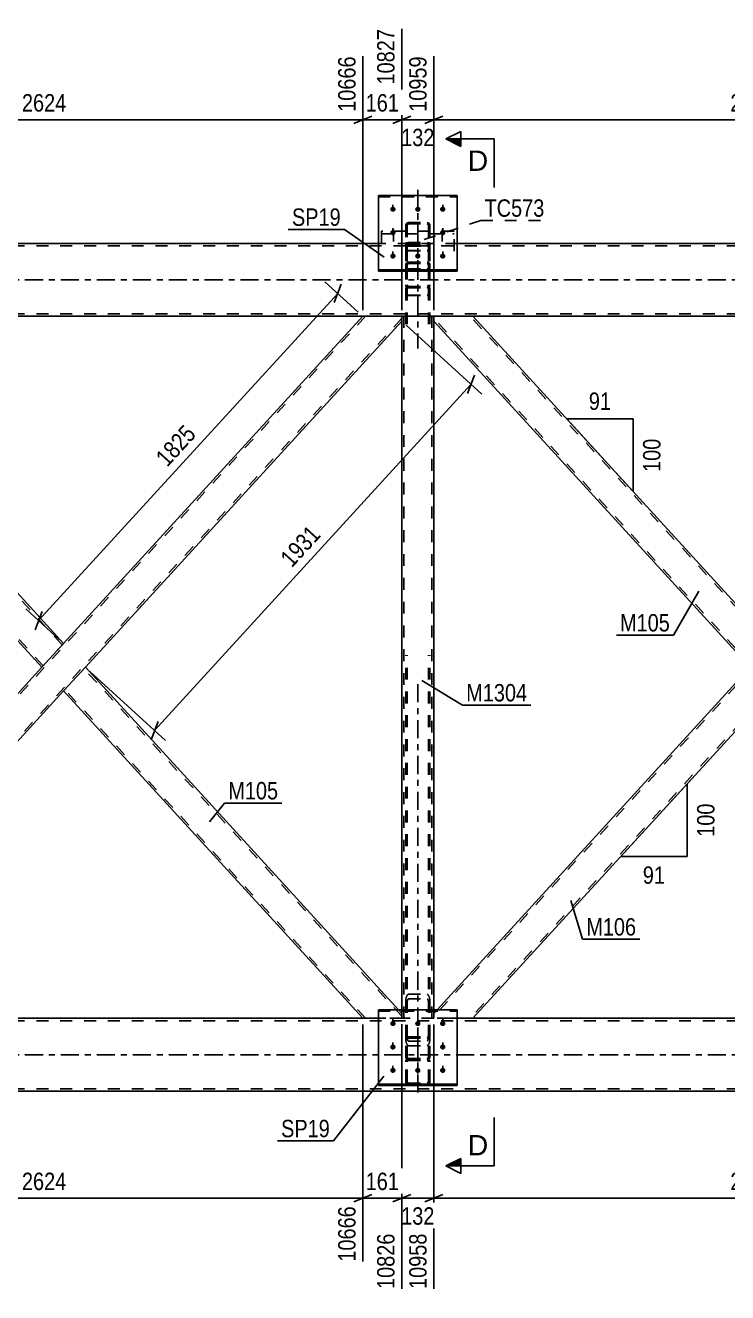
# Model space of a CAD drawing. Header units: millimetres. Extents: x 0 to 841, y 0 to 594.
# Drawn here: x 443.3 to 558.9, y 260.3 to 468.9 of the extents above; entities that cross this region are included whole.
import ezdxf

# ---------------------------------------------------------------- set-up
doc = ezdxf.new("R2010")
doc.units = ezdxf.units.MM
doc.linetypes.add('DXK_LINE_DOT2', pattern=[3.9198, 1.9599, -1.9599])
doc.linetypes.add('DXK_LINE_DOT3', pattern=[5.9187, 2.979, -0.9799, 0.9799, -0.9799])
doc.styles.add('Arial', font='ARIAL.TTF', dxfattribs={"height": 0.2})
doc.styles.add('Arial Narrow', font='ARIALN.TTF', dxfattribs={"height": 0.2})

# ---------------------------------------------------------------- blocks, each defined once
blk = doc.blocks.new('Part-122615941-4433 - 4343')
at = {"color": 7, "linetype": 'DXK_LINE_DOT2'}
for p, q in [((505.91, 302.42), (505.91, 365.26)), ((506.15, 302.42), (506.15, 365.26)), ((509.67, 302.42), (509.67, 365.26)), ((509.91, 302.42), (509.91, 365.26)), ((506.39, 309.43), (506.21, 309.31)), ((506.39, 309.43), (509.43, 309.43)), ((509.61, 309.31), (509.43, 309.43)), ((505.95, 308.5), (505.91, 307.92)), ((506.15, 307.92), (506.17, 308.21)), ((506.3, 308.62), (506.39, 308.67)), ((506.39, 308.67), (509.43, 308.67)), ((509.43, 308.67), (509.52, 308.62)), ((509.65, 308.21), (509.67, 307.92)), ((509.91, 307.92), (509.87, 308.5)), ((505.91, 305.45), (506.15, 305.45)), ((509.91, 305.45), (509.67, 305.45)), ((505.91, 302.42), (505.95, 301.84)), ((506.17, 302.13), (506.15, 302.42)), ((506.21, 301.02), (506.3, 300.96)), ((506.39, 301.66), (506.3, 301.72)), ((506.3, 300.96), (506.39, 300.91)), ((506.39, 301.66), (509.43, 301.66)), ((506.39, 300.91), (509.43, 300.91)), ((509.52, 301.72), (509.43, 301.66)), ((509.43, 300.91), (509.6, 301.01)), ((509.6, 301.01), (509.61, 301.02)), ((509.67, 302.42), (509.65, 302.13)), ((509.87, 301.84), (509.91, 302.42))]:
    blk.add_line(p, q, dxfattribs=at)
at = {"color": 7, "linetype": 'DXK_LINE_DOT3'}
blk.add_line((507.91, 360.48), (507.91, 293.66), dxfattribs=at)
at = {"color": 7, "linetype": 'DXK_LINE_DOT2'}
for centre, radius, start, end in [((507.78, 308.36), 1.84, 148.8902, 175.8112), ((508.04, 308.36), 1.84, 4.189, 31.1099), ((507.09, 308.14), 0.92, 148.8902, 175.8112), ((508.73, 308.14), 0.92, 4.189, 31.1099), ((507.78, 301.97), 1.84, 184.189, 211.1099), ((507.09, 302.19), 0.92, 184.189, 211.1099), ((508.73, 302.19), 0.92, 328.8902, 355.8112), ((508.04, 301.97), 1.84, 328.8902, 355.8112)]:
    blk.add_arc(centre, radius, start, end, dxfattribs=at)
blk = doc.blocks.new('Bolt-122615941-4379 - 4343')
at = {"color": 1, "linetype": 'DXK_LINE_DOT2'}
blk.add_line((511.91, 435.31), (511.91, 432.37), dxfattribs=at)
blk = doc.blocks.new('Bolt-122615941-4380 - 4343')
at = {"color": 1, "linetype": 'DXK_LINE_DOT2'}
blk.add_line((503.91, 435.31), (503.91, 432.37), dxfattribs=at)
blk = doc.blocks.new('Bolt-122615941-4381 - 4343')
at = {"linetype": 'Continuous'}
for points in [[(503.81, 438.25), (503.72, 438.26), (503.63, 438.28), (503.55, 438.33), (503.48, 438.39), (503.43, 438.46), (503.39, 438.53), (503.37, 438.62), (503.37, 438.71), (503.39, 438.79), (503.43, 438.87), (503.48, 438.94), (503.55, 439), (503.63, 439.04), (503.72, 439.07), (503.81, 439.08), (503.9, 439.07), (503.99, 439.04), (504.07, 439), (504.14, 438.94), (504.19, 438.87), (504.23, 438.79), (504.25, 438.71), (504.25, 438.62), (504.23, 438.53), (504.19, 438.46), (504.14, 438.39), (504.07, 438.33), (503.99, 438.28), (503.9, 438.26)], [(507.91, 438.25), (507.82, 438.26), (507.73, 438.28), (507.65, 438.33), (507.58, 438.39), (507.53, 438.46), (507.49, 438.53), (507.47, 438.62), (507.47, 438.71), (507.49, 438.79), (507.53, 438.87), (507.58, 438.94), (507.65, 439), (507.73, 439.04), (507.82, 439.07), (507.91, 439.08), (508, 439.07), (508.09, 439.04), (508.17, 439), (508.24, 438.94), (508.29, 438.87), (508.33, 438.79), (508.35, 438.71), (508.35, 438.62), (508.33, 438.53), (508.29, 438.46), (508.24, 438.39), (508.17, 438.33), (508.09, 438.28), (508, 438.26)], [(512.01, 438.25), (511.92, 438.26), (511.83, 438.28), (511.75, 438.33), (511.68, 438.39), (511.63, 438.46), (511.59, 438.53), (511.57, 438.62), (511.57, 438.71), (511.59, 438.79), (511.63, 438.87), (511.68, 438.94), (511.75, 439), (511.83, 439.04), (511.92, 439.07), (512.01, 439.08), (512.1, 439.07), (512.19, 439.04), (512.27, 439), (512.34, 438.94), (512.39, 438.87), (512.43, 438.79), (512.45, 438.71), (512.45, 438.62), (512.43, 438.53), (512.39, 438.46), (512.34, 438.39), (512.27, 438.33), (512.19, 438.28), (512.1, 438.26)], [(503.81, 434.4), (503.72, 434.41), (503.63, 434.43), (503.55, 434.48), (503.48, 434.53), (503.43, 434.6), (503.39, 434.68), (503.37, 434.77), (503.37, 434.85), (503.39, 434.94), (503.43, 435.02), (503.48, 435.09), (503.55, 435.14), (503.63, 435.19), (503.72, 435.21), (503.81, 435.22), (503.9, 435.21), (503.99, 435.19), (504.07, 435.14), (504.14, 435.09), (504.19, 435.02), (504.23, 434.94), (504.25, 434.85), (504.25, 434.77), (504.23, 434.68), (504.19, 434.6), (504.14, 434.53), (504.07, 434.48), (503.99, 434.43), (503.9, 434.41)], [(512.01, 434.4), (511.92, 434.41), (511.83, 434.43), (511.75, 434.48), (511.68, 434.53), (511.63, 434.6), (511.59, 434.68), (511.57, 434.77), (511.57, 434.85), (511.59, 434.94), (511.63, 435.02), (511.68, 435.09), (511.75, 435.14), (511.83, 435.19), (511.92, 435.21), (512.01, 435.22), (512.1, 435.21), (512.19, 435.19), (512.27, 435.14), (512.34, 435.09), (512.39, 435.02), (512.43, 434.94), (512.45, 434.85), (512.45, 434.77), (512.43, 434.68), (512.39, 434.6), (512.34, 434.53), (512.27, 434.48), (512.19, 434.43), (512.1, 434.41)], [(503.81, 430.54), (503.72, 430.55), (503.63, 430.58), (503.55, 430.62), (503.48, 430.68), (503.43, 430.75), (503.39, 430.83), (503.37, 430.91), (503.37, 431), (503.39, 431.08), (503.43, 431.16), (503.48, 431.23), (503.55, 431.29), (503.63, 431.33), (503.72, 431.36), (503.81, 431.37), (503.9, 431.36), (503.99, 431.33), (504.07, 431.29), (504.14, 431.23), (504.19, 431.16), (504.23, 431.08), (504.25, 431), (504.25, 430.91), (504.23, 430.83), (504.19, 430.75), (504.14, 430.68), (504.07, 430.62), (503.99, 430.58), (503.9, 430.55)], [(507.91, 430.54), (507.82, 430.55), (507.73, 430.58), (507.65, 430.62), (507.58, 430.68), (507.53, 430.75), (507.49, 430.83), (507.47, 430.91), (507.47, 431), (507.49, 431.08), (507.53, 431.16), (507.58, 431.23), (507.65, 431.29), (507.73, 431.33), (507.82, 431.36), (507.91, 431.37), (508, 431.36), (508.09, 431.33), (508.17, 431.29), (508.24, 431.23), (508.29, 431.16), (508.33, 431.08), (508.35, 431), (508.35, 430.91), (508.33, 430.83), (508.29, 430.75), (508.24, 430.68), (508.17, 430.62), (508.09, 430.58), (508, 430.55)], [(512.01, 430.54), (511.92, 430.55), (511.83, 430.58), (511.75, 430.62), (511.68, 430.68), (511.63, 430.75), (511.59, 430.83), (511.57, 430.91), (511.57, 431), (511.59, 431.08), (511.63, 431.16), (511.68, 431.23), (511.75, 431.29), (511.83, 431.33), (511.92, 431.36), (512.01, 431.37), (512.1, 431.36), (512.19, 431.33), (512.27, 431.29), (512.34, 431.23), (512.39, 431.16), (512.43, 431.08), (512.45, 431), (512.45, 430.91), (512.43, 430.83), (512.39, 430.75), (512.34, 430.68), (512.27, 430.62), (512.19, 430.58), (512.1, 430.55)]]:
    blk.add_hatch(color=1, dxfattribs=at).paths.add_polyline_path(points)
at = {"color": 1, "linetype": 'Continuous'}
for p, q in [((503.81, 438.27), (503.81, 439.4)), ((507.91, 438.27), (507.91, 439.4)), ((512.01, 438.27), (512.01, 439.4)), ((503.81, 434.41), (503.81, 435.55)), ((512.01, 434.41), (512.01, 435.55)), ((503.81, 430.56), (503.81, 431.7)), ((507.91, 430.56), (507.91, 431.7)), ((512.01, 430.56), (512.01, 431.7))]:
    blk.add_line(p, q, dxfattribs=at)
blk = doc.blocks.new('Bolt-122615941-4382 - 4343')
at = {"linetype": 'Continuous'}
for points in [[(503.81, 304.16), (503.72, 304.17), (503.63, 304.2), (503.55, 304.24), (503.48, 304.3), (503.43, 304.37), (503.39, 304.45), (503.37, 304.53), (503.37, 304.62), (503.39, 304.7), (503.43, 304.78), (503.48, 304.85), (503.55, 304.91), (503.63, 304.95), (503.72, 304.98), (503.81, 304.99), (503.9, 304.98), (503.99, 304.95), (504.07, 304.91), (504.14, 304.85), (504.19, 304.78), (504.23, 304.7), (504.25, 304.62), (504.25, 304.53), (504.23, 304.45), (504.19, 304.37), (504.14, 304.3), (504.07, 304.24), (503.99, 304.2), (503.9, 304.17)], [(507.91, 304.16), (507.82, 304.17), (507.73, 304.2), (507.65, 304.24), (507.58, 304.3), (507.53, 304.37), (507.49, 304.45), (507.47, 304.53), (507.47, 304.62), (507.49, 304.7), (507.53, 304.78), (507.58, 304.85), (507.65, 304.91), (507.73, 304.95), (507.82, 304.98), (507.91, 304.99), (508, 304.98), (508.09, 304.95), (508.17, 304.91), (508.24, 304.85), (508.29, 304.78), (508.33, 304.7), (508.35, 304.62), (508.35, 304.53), (508.33, 304.45), (508.29, 304.37), (508.24, 304.3), (508.17, 304.24), (508.09, 304.2), (508, 304.17)], [(512.01, 304.16), (511.92, 304.17), (511.83, 304.2), (511.75, 304.24), (511.68, 304.3), (511.63, 304.37), (511.59, 304.45), (511.57, 304.53), (511.57, 304.62), (511.59, 304.7), (511.63, 304.78), (511.68, 304.85), (511.75, 304.91), (511.83, 304.95), (511.92, 304.98), (512.01, 304.99), (512.1, 304.98), (512.19, 304.95), (512.27, 304.91), (512.34, 304.85), (512.39, 304.78), (512.43, 304.7), (512.45, 304.62), (512.45, 304.53), (512.43, 304.45), (512.39, 304.37), (512.34, 304.3), (512.27, 304.24), (512.19, 304.2), (512.1, 304.17)], [(503.81, 300.31), (503.72, 300.32), (503.63, 300.35), (503.55, 300.39), (503.48, 300.45), (503.43, 300.52), (503.39, 300.6), (503.37, 300.68), (503.37, 300.77), (503.39, 300.85), (503.43, 300.93), (503.48, 301), (503.55, 301.06), (503.63, 301.1), (503.72, 301.13), (503.81, 301.14), (503.9, 301.13), (503.99, 301.1), (504.07, 301.06), (504.14, 301), (504.19, 300.93), (504.23, 300.85), (504.25, 300.77), (504.25, 300.68), (504.23, 300.6), (504.19, 300.52), (504.14, 300.45), (504.07, 300.39), (503.99, 300.35), (503.9, 300.32)], [(512.01, 300.31), (511.92, 300.32), (511.83, 300.35), (511.75, 300.39), (511.68, 300.45), (511.63, 300.52), (511.59, 300.6), (511.57, 300.68), (511.57, 300.77), (511.59, 300.85), (511.63, 300.93), (511.68, 301), (511.75, 301.06), (511.83, 301.1), (511.92, 301.13), (512.01, 301.14), (512.1, 301.13), (512.19, 301.1), (512.27, 301.06), (512.34, 301), (512.39, 300.93), (512.43, 300.85), (512.45, 300.77), (512.45, 300.68), (512.43, 300.6), (512.39, 300.52), (512.34, 300.45), (512.27, 300.39), (512.19, 300.35), (512.1, 300.32)], [(503.81, 296.46), (503.72, 296.47), (503.63, 296.49), (503.55, 296.54), (503.48, 296.59), (503.43, 296.66), (503.39, 296.74), (503.37, 296.83), (503.37, 296.91), (503.39, 297), (503.43, 297.08), (503.48, 297.15), (503.55, 297.21), (503.63, 297.25), (503.72, 297.28), (503.81, 297.28), (503.9, 297.28), (503.99, 297.25), (504.07, 297.21), (504.14, 297.15), (504.19, 297.08), (504.23, 297), (504.25, 296.91), (504.25, 296.83), (504.23, 296.74), (504.19, 296.66), (504.14, 296.59), (504.07, 296.54), (503.99, 296.49), (503.9, 296.47)], [(507.91, 296.46), (507.82, 296.47), (507.73, 296.49), (507.65, 296.54), (507.58, 296.59), (507.53, 296.66), (507.49, 296.74), (507.47, 296.83), (507.47, 296.91), (507.49, 297), (507.53, 297.08), (507.58, 297.15), (507.65, 297.21), (507.73, 297.25), (507.82, 297.28), (507.91, 297.28), (508, 297.28), (508.09, 297.25), (508.17, 297.21), (508.24, 297.15), (508.29, 297.08), (508.33, 297), (508.35, 296.91), (508.35, 296.83), (508.33, 296.74), (508.29, 296.66), (508.24, 296.59), (508.17, 296.54), (508.09, 296.49), (508, 296.47)], [(512.01, 296.46), (511.92, 296.47), (511.83, 296.49), (511.75, 296.54), (511.68, 296.59), (511.63, 296.66), (511.59, 296.74), (511.57, 296.83), (511.57, 296.91), (511.59, 297), (511.63, 297.08), (511.68, 297.15), (511.75, 297.21), (511.83, 297.25), (511.92, 297.28), (512.01, 297.28), (512.1, 297.28), (512.19, 297.25), (512.27, 297.21), (512.34, 297.15), (512.39, 297.08), (512.43, 297), (512.45, 296.91), (512.45, 296.83), (512.43, 296.74), (512.39, 296.66), (512.34, 296.59), (512.27, 296.54), (512.19, 296.49), (512.1, 296.47)]]:
    blk.add_hatch(color=1, dxfattribs=at).paths.add_polyline_path(points)
at = {"color": 1, "linetype": 'Continuous'}
for p, q in [((503.81, 304.18), (503.81, 305.31)), ((507.91, 304.18), (507.91, 305.31)), ((512.01, 304.18), (512.01, 305.31)), ((503.81, 300.33), (503.81, 301.46)), ((512.01, 300.33), (512.01, 301.46)), ((503.81, 296.47), (503.81, 297.61)), ((507.91, 296.47), (507.91, 297.61)), ((512.01, 296.47), (512.01, 297.61))]:
    blk.add_line(p, q, dxfattribs=at)
blk = doc.blocks.new('Part-122615941-4391 - 4343')
at = {"color": 7, "linetype": 'DXK_LINE_DOT2'}
for p, q in [((635.22, 305.05), (147.27, 305.05)), ((514.41, 305.45), (501.41, 305.45)), ((635.22, 293.85), (147.27, 293.85))]:
    blk.add_line(p, q, dxfattribs=at)
at = {"color": 2, "linetype": 'Continuous'}
for p, q in [((501.41, 305.45), (281.08, 305.45)), ((635.22, 305.45), (514.41, 305.45)), ((635.22, 293.45), (147.27, 293.45))]:
    blk.add_line(p, q, dxfattribs=at)
at = {"color": 7, "linetype": 'DXK_LINE_DOT3'}
blk.add_line((147.27, 299.45), (635.22, 299.45), dxfattribs=at)
blk = doc.blocks.new('Part-122615941-4396 - 4343')
at = {"color": 7, "linetype": 'DXK_LINE_DOT2'}
for p, q in [((635.22, 432.65), (147.27, 432.65)), ((514.41, 433.05), (501.41, 433.05)), ((635.22, 421.45), (147.27, 421.45))]:
    blk.add_line(p, q, dxfattribs=at)
at = {"color": 2, "linetype": 'Continuous'}
for p, q in [((501.41, 433.05), (281.08, 433.05)), ((635.22, 433.05), (514.41, 433.05)), ((635.22, 421.05), (147.27, 421.05))]:
    blk.add_line(p, q, dxfattribs=at)
at = {"color": 7, "linetype": 'DXK_LINE_DOT3'}
blk.add_line((147.27, 427.05), (635.22, 427.05), dxfattribs=at)
blk = doc.blocks.new('Part-122615941-4422 - 4343')
at = {"color": 7, "linetype": 'DXK_LINE_DOT2'}
for p, q in [((513.91, 435.05), (501.91, 435.05)), ((501.91, 435.05), (501.91, 431.79)), ((501.91, 434.6), (513.91, 434.6)), ((513.91, 431.79), (513.91, 435.05))]:
    blk.add_line(p, q, dxfattribs=at)
blk = doc.blocks.new('Part-122615941-4427 - 4343')
at = {"color": 2, "linetype": 'Continuous'}
for p, q in [((501.41, 440.92), (514.41, 440.92)), ((501.41, 440.92), (501.41, 428.48)), ((514.41, 440.92), (514.41, 428.48)), ((501.41, 428.7), (514.41, 428.7)), ((501.41, 428.48), (514.41, 428.48))]:
    blk.add_line(p, q, dxfattribs=at)
at = {"color": 7, "linetype": 'DXK_LINE_DOT2'}
blk.add_line((501.41, 440.7), (514.41, 440.7), dxfattribs=at)
blk = doc.blocks.new('Part-122615941-4432 - 4343')
at = {"color": 2, "linetype": 'Continuous'}
for p, q in [((501.41, 306.83), (514.41, 306.83)), ((501.41, 294.4), (501.41, 306.83)), ((514.41, 294.4), (514.41, 306.83)), ((501.41, 294.62), (514.41, 294.62)), ((514.41, 294.4), (501.41, 294.4))]:
    blk.add_line(p, q, dxfattribs=at)
at = {"color": 7, "linetype": 'DXK_LINE_DOT2'}
blk.add_line((501.41, 306.61), (514.41, 306.61), dxfattribs=at)
blk = doc.blocks.new('Part-122615941-4434 - 4343')
at = {"color": 7, "linetype": 'DXK_LINE_DOT2'}
for p, q in [((506.39, 429.97), (506.21, 429.94)), ((506.39, 429.97), (509.43, 429.97)), ((509.61, 429.94), (509.43, 429.97)), ((505.95, 429.66), (505.91, 429.46)), ((505.91, 419.72), (505.91, 429.46)), ((506.15, 429.46), (506.17, 429.56)), ((506.15, 419.72), (506.15, 429.46)), ((506.17, 429.56), (506.22, 429.64)), ((506.22, 429.64), (506.3, 429.7)), ((506.3, 429.7), (506.39, 429.72)), ((506.39, 429.72), (509.43, 429.72)), ((509.43, 429.72), (509.52, 429.7)), ((509.52, 429.7), (509.6, 429.64)), ((509.6, 429.64), (509.65, 429.56)), ((509.65, 429.56), (509.67, 429.46)), ((509.67, 419.72), (509.67, 429.46)), ((509.91, 429.46), (509.87, 429.66)), ((509.91, 419.72), (509.91, 429.46)), ((505.91, 426.23), (505.95, 426.03)), ((506.17, 426.13), (506.15, 426.23)), ((506.22, 426.05), (506.17, 426.13)), ((506.21, 425.76), (506.39, 425.72)), ((506.3, 425.99), (506.22, 426.05)), ((506.39, 425.97), (506.3, 425.99)), ((506.39, 425.97), (509.43, 425.97)), ((506.39, 425.72), (509.43, 425.72)), ((509.52, 425.99), (509.43, 425.97)), ((509.43, 425.72), (509.61, 425.76)), ((509.6, 426.05), (509.52, 425.99)), ((509.65, 426.13), (509.6, 426.05)), ((509.67, 426.23), (509.65, 426.13)), ((509.87, 426.03), (509.91, 426.23))]:
    blk.add_line(p, q, dxfattribs=at)
at = {"color": 7, "linetype": 'DXK_LINE_DOT3'}
blk.add_line((507.91, 421.34), (507.91, 431.27), dxfattribs=at)
at = {"color": 7, "linetype": 'DXK_LINE_DOT2'}
for centre, start, end in [((506.41, 429.48), 114.32, 159.2417), ((509.41, 429.48), 20.7584, 65.6801), ((506.41, 426.21), 200.7584, 245.6801), ((509.41, 426.21), 294.32, 339.2417)]:
    blk.add_arc(centre, 0.496, start, end, dxfattribs=at)
blk = doc.blocks.new('Part-122615941-4484 - 4343')
at = {"color": 2, "linetype": 'Continuous'}
for p, q in [((449.58, 359.34), (453.15, 363.25)), ((453.15, 363.25), (504.74, 306.83)), ((498.85, 305.45), (449.58, 359.34))]:
    blk.add_line(p, q, dxfattribs=at)
at = {"color": 7, "linetype": 'DXK_LINE_DOT2'}
for p, q in [((505.27, 305.77), (452.94, 363.01)), ((449.79, 359.57), (449.81, 359.59)), ((499.28, 305.45), (449.79, 359.57)), ((505.27, 306.25), (504.74, 306.83)), ((505.27, 305.45), (498.85, 305.45)), ((505.27, 305.45), (505.27, 306.25)), ((505.27, 305.48), (505.27, 305.45))]:
    blk.add_line(p, q, dxfattribs=at)
blk = doc.blocks.new('Part-122615941-4495 - 4343')
at = {"color": 7, "linetype": 'DXK_LINE_DOT3'}
blk.add_line((507.91, 293.23), (507.91, 303.92), dxfattribs=at)
at = {"color": 7, "linetype": 'DXK_LINE_DOT2'}
for p, q in [((505.95, 302.11), (505.91, 301.93)), ((505.91, 295.03), (505.91, 301.93)), ((506.05, 302.25), (505.95, 302.11)), ((506.21, 302.35), (506.05, 302.25)), ((506.15, 301.93), (506.17, 302.02)), ((506.15, 295.03), (506.15, 301.93)), ((506.17, 302.02), (506.22, 302.09)), ((506.39, 302.38), (506.21, 302.35)), ((506.22, 302.09), (506.3, 302.14)), ((506.3, 302.14), (506.39, 302.16)), ((506.39, 302.38), (509.43, 302.38)), ((506.39, 302.16), (509.43, 302.16)), ((509.61, 302.35), (509.43, 302.38)), ((509.43, 302.16), (509.52, 302.14)), ((509.52, 302.14), (509.6, 302.09)), ((509.6, 302.09), (509.65, 302.02)), ((509.77, 302.25), (509.61, 302.35)), ((509.65, 302.02), (509.67, 301.93)), ((509.67, 295.03), (509.67, 301.93)), ((509.87, 302.11), (509.77, 302.25)), ((509.91, 301.93), (509.87, 302.11)), ((509.91, 295.03), (509.91, 301.93)), ((505.91, 299.08), (505.95, 298.9)), ((505.91, 298.27), (505.95, 298.46)), ((505.95, 298.9), (506.05, 298.76)), ((506.05, 298.76), (506.21, 298.66)), ((506.17, 298.99), (506.15, 299.08)), ((506.22, 298.92), (506.17, 298.99)), ((506.22, 298.45), (506.17, 298.36)), ((506.21, 298.74), (506.39, 298.78)), ((506.21, 298.66), (506.39, 298.63)), ((506.3, 298.87), (506.22, 298.92)), ((506.3, 298.5), (506.22, 298.45)), ((506.39, 298.85), (506.3, 298.87)), ((506.39, 298.52), (506.3, 298.5)), ((506.39, 298.85), (509.43, 298.85)), ((506.39, 298.78), (509.43, 298.78)), ((506.39, 298.63), (509.43, 298.63)), ((506.39, 298.52), (509.43, 298.52)), ((509.52, 298.87), (509.43, 298.85)), ((509.43, 298.78), (509.61, 298.74)), ((509.43, 298.63), (509.61, 298.66)), ((509.52, 298.5), (509.43, 298.52)), ((509.6, 298.92), (509.52, 298.87)), ((509.6, 298.45), (509.52, 298.5)), ((509.65, 298.99), (509.6, 298.92)), ((509.65, 298.36), (509.6, 298.45)), ((509.61, 298.66), (509.77, 298.76)), ((509.67, 299.08), (509.65, 298.99)), ((509.77, 298.76), (509.87, 298.9)), ((509.87, 298.9), (509.91, 299.08)), ((509.87, 298.46), (509.91, 298.27)), ((506.17, 298.36), (506.15, 298.27)), ((509.67, 298.27), (509.65, 298.36)), ((505.95, 294.84), (505.91, 295.03)), ((506.15, 295.03), (506.17, 294.93)), ((506.17, 294.93), (506.22, 294.85)), ((506.39, 294.52), (506.21, 294.56)), ((506.22, 294.85), (506.3, 294.8)), ((506.3, 294.8), (506.39, 294.78)), ((506.39, 294.78), (509.43, 294.78)), ((506.39, 294.52), (509.43, 294.52)), ((509.43, 294.78), (509.52, 294.8)), ((509.61, 294.56), (509.43, 294.52)), ((509.52, 294.8), (509.6, 294.85)), ((509.6, 294.85), (509.65, 294.93)), ((509.65, 294.93), (509.67, 295.03)), ((509.91, 295.03), (509.87, 294.84))]:
    blk.add_line(p, q, dxfattribs=at)
for centre, start, end in [((506.41, 298.29), 114.32, 159.2417), ((509.41, 298.29), 20.7584, 65.6801), ((506.41, 295.01), 200.7584, 245.6801), ((509.41, 295.01), 294.32, 339.2417)]:
    blk.add_arc(centre, 0.496, start, end, dxfattribs=at)
blk = doc.blocks.new('Part-122615941-4500 - 4343')
at = {"color": 7, "linetype": 'DXK_LINE_DOT2'}
for p, q in [((505.95, 436.19), (505.91, 436.02)), ((506.05, 436.34), (505.95, 436.19)), ((506.21, 436.44), (506.05, 436.34)), ((506.17, 436.11), (506.22, 436.18)), ((506.39, 436.47), (506.21, 436.44)), ((506.22, 436.18), (506.3, 436.23)), ((506.3, 436.23), (506.39, 436.24)), ((506.39, 436.47), (509.43, 436.47)), ((506.39, 436.24), (509.43, 436.24)), ((509.61, 436.44), (509.43, 436.47)), ((509.43, 436.24), (509.52, 436.23)), ((509.52, 436.23), (509.6, 436.18)), ((509.6, 436.18), (509.65, 436.11)), ((509.77, 436.34), (509.61, 436.44)), ((509.87, 436.19), (509.77, 436.34)), ((509.91, 436.02), (509.87, 436.19)), ((505.91, 436.02), (505.91, 429.12)), ((506.15, 436.02), (506.17, 436.11)), ((506.15, 436.02), (506.15, 429.12)), ((509.65, 436.11), (509.67, 436.02)), ((509.67, 436.02), (509.67, 429.12)), ((509.91, 436.02), (509.91, 429.12)), ((505.91, 433.16), (505.95, 432.99)), ((505.91, 432.35), (505.95, 432.55)), ((505.95, 432.99), (506.05, 432.84)), ((506.05, 432.84), (506.21, 432.75)), ((506.17, 433.08), (506.15, 433.16)), ((506.17, 432.45), (506.15, 432.35)), ((506.22, 433), (506.17, 433.08)), ((506.22, 432.53), (506.17, 432.45)), ((506.21, 432.83), (506.39, 432.86)), ((506.21, 432.75), (506.39, 432.71)), ((506.3, 432.95), (506.22, 433)), ((506.3, 432.59), (506.22, 432.53)), ((506.39, 432.94), (506.3, 432.95)), ((506.39, 432.61), (506.3, 432.59)), ((506.39, 432.94), (509.43, 432.94)), ((506.39, 432.86), (509.43, 432.86)), ((506.39, 432.71), (509.43, 432.71)), ((506.39, 432.61), (509.43, 432.61)), ((509.52, 432.95), (509.43, 432.94)), ((509.43, 432.86), (509.61, 432.83)), ((509.43, 432.71), (509.61, 432.75)), ((509.52, 432.59), (509.43, 432.61)), ((509.6, 433), (509.52, 432.95)), ((509.6, 432.53), (509.52, 432.59)), ((509.65, 433.08), (509.6, 433)), ((509.65, 432.45), (509.6, 432.53)), ((509.61, 432.75), (509.77, 432.84)), ((509.67, 433.16), (509.65, 433.08)), ((509.67, 432.35), (509.65, 432.45)), ((509.77, 432.84), (509.87, 432.99)), ((509.87, 432.99), (509.91, 433.16)), ((509.87, 432.55), (509.91, 432.35)), ((505.95, 428.92), (505.91, 429.12)), ((506.15, 429.12), (506.17, 429.02)), ((506.17, 429.02), (506.22, 428.94)), ((506.39, 428.61), (506.21, 428.65)), ((506.22, 428.94), (506.3, 428.88)), ((506.3, 428.88), (506.39, 428.86)), ((506.39, 428.86), (509.43, 428.86)), ((506.39, 428.61), (509.43, 428.61)), ((509.43, 428.86), (509.52, 428.88)), ((509.61, 428.65), (509.43, 428.61)), ((509.52, 428.88), (509.6, 428.94)), ((509.6, 428.94), (509.65, 429.02)), ((509.65, 429.02), (509.67, 429.12)), ((509.91, 429.12), (509.87, 428.92))]:
    blk.add_line(p, q, dxfattribs=at)
at = {"color": 7, "linetype": 'DXK_LINE_DOT3'}
blk.add_line((507.91, 427.32), (507.91, 438.01), dxfattribs=at)
at = {"color": 7, "linetype": 'DXK_LINE_DOT2'}
for centre, start, end in [((506.41, 432.37), 114.32, 159.2417), ((509.41, 432.37), 20.7584, 65.6801), ((506.41, 429.1), 200.7584, 245.6801), ((509.41, 429.1), 294.32, 339.2417)]:
    blk.add_arc(centre, 0.496, start, end, dxfattribs=at)
blk = doc.blocks.new('Part-122615941-4511 - 4343')
at = {"color": 7, "linetype": 'DXK_LINE_DOT2'}
for p, q in [((510.55, 421.05), (505.27, 421.05)), ((505.27, 420.25), (505.27, 421.05)), ((505.59, 305.45), (505.59, 421.05)), ((510.23, 305.45), (510.23, 421.05)), ((510.55, 420.25), (510.55, 421.05)), ((505.27, 305.45), (505.27, 306.83)), ((510.55, 305.45), (510.55, 306.83)), ((510.55, 305.45), (505.27, 305.45))]:
    blk.add_line(p, q, dxfattribs=at)
at = {"color": 2, "linetype": 'Continuous'}
for p, q in [((505.27, 306.83), (505.27, 420.25)), ((510.55, 306.83), (510.55, 420.25))]:
    blk.add_line(p, q, dxfattribs=at)
blk = doc.blocks.new('Part-122615941-4536 - 4343')
at = {"color": 7, "linetype": 'DXK_LINE_DOT2'}
for p, q in [((615.95, 421.05), (510.55, 305.77)), ((621.94, 420.72), (516.54, 305.45)), ((621.94, 421.05), (615.51, 421.05)), ((566.24, 367.16), (562.67, 363.25)), ((569.82, 363.25), (566.24, 359.34)), ((511.08, 306.83), (510.55, 306.25)), ((510.55, 305.45), (510.55, 306.25)), ((516.97, 305.45), (510.55, 305.45))]:
    blk.add_line(p, q, dxfattribs=at)
at = {"color": 2, "linetype": 'Continuous'}
for p, q in [((615.51, 421.05), (566.24, 367.16)), ((621.94, 420.25), (569.82, 363.25)), ((621.94, 420.25), (621.94, 421.05)), ((562.67, 363.25), (511.08, 306.83)), ((566.24, 359.34), (516.97, 305.45))]:
    blk.add_line(p, q, dxfattribs=at)
blk = doc.blocks.new('Part-122615941-4541 - 4343')
at = {"color": 2, "linetype": 'Continuous'}
for p, q in [((510.55, 420.25), (510.55, 421.05)), ((562.67, 363.25), (510.55, 420.25)), ((516.97, 421.05), (516.11, 421.05)), ((566.24, 367.16), (516.97, 421.05)), ((565.81, 366.69), (562.67, 363.25)), ((566.24, 367.16), (565.81, 366.69))]:
    blk.add_line(p, q, dxfattribs=at)
at = {"color": 7, "linetype": 'DXK_LINE_DOT2'}
for p, q in [((516.11, 421.05), (510.55, 421.05)), ((562.88, 363.49), (510.55, 420.72)), ((566.03, 366.92), (516.54, 421.05)), ((566.21, 367.12), (565.81, 366.69)), ((562.88, 363.49), (562.9, 363.5))]:
    blk.add_line(p, q, dxfattribs=at)
blk = doc.blocks.new('Part-122615941-4546 - 4343')
at = {"color": 2, "linetype": 'Continuous'}
for p, q in [((393.88, 420.25), (393.88, 421.05)), ((446, 363.25), (393.88, 420.25)), ((449.58, 367.16), (400.31, 421.05)), ((449.14, 366.69), (446, 363.25)), ((449.58, 367.16), (449.14, 366.69))]:
    blk.add_line(p, q, dxfattribs=at)
at = {"color": 7, "linetype": 'DXK_LINE_DOT2'}
for p, q in [((400.31, 421.05), (393.88, 421.05)), ((446.22, 363.48), (393.88, 420.72)), ((449.36, 366.92), (399.87, 421.05)), ((449.54, 367.12), (449.14, 366.69)), ((446.22, 363.48), (446.23, 363.5))]:
    blk.add_line(p, q, dxfattribs=at)
blk = doc.blocks.new('Part-122615941-4551 - 4343')
at = {"color": 7, "linetype": 'DXK_LINE_DOT2'}
for p, q in [((499.28, 421.05), (393.88, 305.77)), ((505.27, 420.72), (399.87, 305.45)), ((505.27, 421.05), (498.85, 421.05)), ((449.58, 367.16), (446, 363.25)), ((453.15, 363.25), (449.58, 359.34)), ((400.31, 305.45), (393.88, 305.45))]:
    blk.add_line(p, q, dxfattribs=at)
at = {"color": 2, "linetype": 'Continuous'}
for p, q in [((498.85, 421.05), (449.58, 367.16)), ((505.27, 420.25), (453.15, 363.25)), ((505.27, 420.25), (505.27, 421.05)), ((446, 363.25), (393.88, 306.25)), ((400.31, 305.45), (449.58, 359.34)), ((393.88, 305.45), (393.88, 306.25))]:
    blk.add_line(p, q, dxfattribs=at)
blk = doc.blocks.new('Part-122615941-4572 - 4343')
at = {"color": 7, "linetype": 'DXK_LINE_DOT3'}
blk.add_line((507.91, 441.88), (507.91, 415.73), dxfattribs=at)
at = {"color": 7, "linetype": 'DXK_LINE_DOT2'}
for p, q in [((505.91, 433), (505.94, 433.06)), ((505.91, 433), (505.91, 424.6)), ((505.94, 433.06), (506.05, 433.12)), ((506.05, 433.12), (506.2, 433.15)), ((506.17, 433.03), (506.15, 433)), ((506.15, 433), (506.15, 424.6)), ((506.22, 433.06), (506.17, 433.03)), ((506.2, 433.15), (506.39, 433.17)), ((506.3, 433.08), (506.22, 433.06)), ((506.39, 433.08), (506.3, 433.08)), ((506.39, 433.17), (509.43, 433.17)), ((506.39, 433.08), (509.43, 433.08)), ((509.43, 433.17), (509.61, 433.15)), ((509.52, 433.08), (509.43, 433.08)), ((509.6, 433.06), (509.52, 433.08)), ((509.65, 433.03), (509.6, 433.06)), ((509.61, 433.15), (509.77, 433.12)), ((509.67, 433), (509.65, 433.03)), ((509.67, 433), (509.67, 424.6)), ((509.77, 433.12), (509.87, 433.06)), ((509.87, 433.06), (509.91, 433)), ((509.91, 433), (509.91, 424.6)), ((505.94, 431.9), (505.91, 431.96)), ((506.05, 431.85), (505.94, 431.9)), ((506.2, 431.81), (506.05, 431.85)), ((506.15, 431.96), (506.17, 431.93)), ((506.17, 431.93), (506.22, 431.9)), ((506.39, 431.8), (506.2, 431.81)), ((506.22, 431.9), (506.3, 431.89)), ((506.3, 431.89), (506.39, 431.88)), ((506.39, 431.88), (509.43, 431.88)), ((506.39, 431.8), (509.43, 431.8)), ((509.43, 431.88), (509.52, 431.89)), ((509.61, 431.81), (509.43, 431.8)), ((509.52, 431.89), (509.6, 431.9)), ((509.6, 431.9), (509.65, 431.93)), ((509.77, 431.85), (509.61, 431.81)), ((509.65, 431.93), (509.67, 431.96)), ((509.87, 431.9), (509.77, 431.85)), ((509.91, 431.96), (509.87, 431.9)), ((506.05, 425.76), (505.94, 425.71)), ((506.2, 425.8), (506.05, 425.76)), ((506.39, 425.81), (506.2, 425.8)), ((506.22, 425.7), (506.3, 425.72)), ((506.3, 425.72), (506.39, 425.73)), ((506.39, 425.81), (509.43, 425.81)), ((506.39, 425.73), (509.43, 425.73)), ((509.61, 425.8), (509.43, 425.81)), ((509.43, 425.73), (509.52, 425.72)), ((509.52, 425.72), (509.6, 425.7)), ((509.77, 425.76), (509.61, 425.8)), ((509.87, 425.71), (509.77, 425.76)), ((505.94, 425.71), (505.91, 425.64)), ((505.91, 424.6), (505.94, 424.54)), ((505.94, 424.54), (506.05, 424.49)), ((506.05, 424.49), (506.2, 424.45)), ((506.15, 425.64), (506.17, 425.68)), ((506.17, 424.57), (506.15, 424.6)), ((506.17, 425.68), (506.22, 425.7)), ((506.22, 424.55), (506.17, 424.57)), ((506.2, 424.45), (506.39, 424.44)), ((506.3, 424.53), (506.22, 424.55)), ((506.39, 424.52), (506.3, 424.53)), ((506.39, 424.52), (509.43, 424.52)), ((506.39, 424.44), (509.43, 424.44)), ((509.52, 424.53), (509.43, 424.52)), ((509.43, 424.44), (509.61, 424.45)), ((509.6, 424.55), (509.52, 424.53)), ((509.6, 425.7), (509.65, 425.68)), ((509.65, 424.57), (509.6, 424.55)), ((509.61, 424.45), (509.77, 424.49)), ((509.65, 425.68), (509.67, 425.64)), ((509.67, 424.6), (509.65, 424.57)), ((509.77, 424.49), (509.87, 424.54)), ((509.91, 425.64), (509.87, 425.71)), ((509.87, 424.54), (509.91, 424.6))]:
    blk.add_line(p, q, dxfattribs=at)
blk = doc.blocks.new('StraightDimension-122615941-7245 - 4343')
at = {"color": 7, "linetype": 'Continuous'}
for p, q in [((505.27, 422.05), (505.27, 468.35)), ((510.55, 422.05), (510.55, 463.85)), ((503.77, 452.81), (506.77, 454.01)), ((505.27, 453.41), (510.55, 453.41)), ((512.05, 454.01), (509.05, 452.81))]:
    blk.add_line(p, q, dxfattribs=at)
at = {"color": 0, "linetype": 'Continuous'}
blk.add_wipeout([(509.95, 464.45), (505.75, 464.45), (505.75, 454.11), (509.95, 454.11)], dxfattribs=at)
at = {"color": 0}
blk.add_wipeout([(511.25, 448.46), (511.25, 452.66), (504.57, 452.66), (504.57, 448.46)], dxfattribs=at)
at = {"color": 3, "linetype": 'Continuous', "style": 'Arial Narrow'}
blk.add_text('10959', height=2.863, rotation=90.0002, dxfattribs=at).set_placement((509.35, 454.71))
at = {"color": 3, "style": 'Arial Narrow'}
blk.add_text('132', height=2.863, dxfattribs=at).set_placement((505.17, 449.06))
blk = doc.blocks.new('StraightDimension-122615941-4599 - 4343')
at = {"color": 7, "linetype": 'Continuous'}
for p, q in [((498.11, 421.72), (492.62, 426.74)), ((494.15, 423.31), (495.29, 426.33)), ((445.45, 370.93), (494.72, 424.82)), ((448.84, 367.83), (443.35, 372.86)), ((446.02, 372.44), (444.88, 369.42))]:
    blk.add_line(p, q, dxfattribs=at)
at = {"color": 0}
blk.add_wipeout([(472.4, 401.52), (469.31, 404.36), (463.56, 398.08), (466.66, 395.24)], dxfattribs=at)
at = {"color": 3, "style": 'Arial Narrow'}
blk.add_text('1825', height=2.863, rotation=47.5612, dxfattribs=at).set_placement((466.62, 396.09))
blk = doc.blocks.new('StraightDimension-122615941-5067 - 4343')
at = {"color": 7, "linetype": 'Continuous'}
for p, q in [((506.01, 419.57), (518.45, 408.2)), ((516.1, 408.31), (517.24, 411.33)), ((464.56, 352.82), (516.67, 409.82)), ((453.89, 362.57), (466.33, 351.2)), ((465.13, 354.33), (463.99, 351.31))]:
    blk.add_line(p, q, dxfattribs=at)
at = {"color": 0}
blk.add_wipeout([(492.93, 384.97), (489.83, 387.8), (484.09, 381.52), (487.19, 378.69)], dxfattribs=at)
at = {"color": 3, "style": 'Arial Narrow'}
blk.add_text('1931', height=2.863, rotation=47.5612, dxfattribs=at).set_placement((487.15, 379.53))
blk = doc.blocks.new('StraightDimension-122615941-6959 - 4343')
at = {"color": 7, "linetype": 'Continuous'}
for p, q in [((510.55, 304.45), (510.55, 260.87)), ((615.51, 304.45), (615.51, 265.37)), ((512.05, 276.41), (509.05, 275.21)), ((510.55, 275.81), (615.51, 275.81)), ((614.01, 275.21), (617.01, 276.41))]:
    blk.add_line(p, q, dxfattribs=at)
at = {"color": 0}
blk.add_wipeout([(567.29, 276.56), (567.29, 280.76), (558.78, 280.76), (558.78, 276.56)], dxfattribs=at)
at = {"color": 0, "linetype": 'Continuous'}
blk.add_wipeout([(614.91, 275.11), (610.71, 275.11), (610.71, 264.77), (614.91, 264.77)], dxfattribs=at)
at = {"color": 3, "style": 'Arial Narrow'}
blk.add_text('2624', height=2.863, dxfattribs=at).set_placement((559.38, 277.16))
at = {"color": 3, "linetype": 'Continuous', "style": 'Arial Narrow'}
blk.add_text('13582', height=2.863, rotation=90.0002, dxfattribs=at).set_placement((614.31, 265.37))
blk = doc.blocks.new('StraightDimension-122615941-6960 - 4343')
at = {"color": 7, "linetype": 'Continuous'}
for p, q in [((505.27, 304.48), (505.27, 260.87)), ((510.55, 304.45), (510.55, 260.87)), ((503.77, 275.21), (506.77, 276.41)), ((505.27, 275.81), (510.55, 275.81)), ((512.05, 276.41), (509.05, 275.21))]:
    blk.add_line(p, q, dxfattribs=at)
at = {"color": 0}
blk.add_wipeout([(511.25, 270.86), (511.25, 275.06), (504.57, 275.06), (504.57, 270.86)], dxfattribs=at)
at = {"color": 0, "linetype": 'Continuous'}
blk.add_wipeout([(509.95, 270.61), (505.75, 270.61), (505.75, 260.27), (509.95, 260.27)], dxfattribs=at)
at = {"color": 3, "style": 'Arial Narrow'}
blk.add_text('132', height=2.863, dxfattribs=at).set_placement((505.17, 271.46))
at = {"color": 3, "linetype": 'Continuous', "style": 'Arial Narrow'}
blk.add_text('10958', height=2.863, rotation=90.0002, dxfattribs=at).set_placement((509.35, 260.87))
blk = doc.blocks.new('StraightDimension-122615941-6961 - 4343')
at = {"color": 7, "linetype": 'Continuous'}
for p, q in [((498.85, 304.45), (498.85, 265.37)), ((505.27, 304.48), (505.27, 260.87)), ((497.35, 275.21), (500.35, 276.41)), ((498.85, 275.81), (505.27, 275.81)), ((506.77, 276.41), (503.77, 275.21))]:
    blk.add_line(p, q, dxfattribs=at)
at = {"color": 0}
blk.add_wipeout([(505.4, 276.56), (505.4, 280.76), (498.72, 280.76), (498.72, 276.56)], dxfattribs=at)
at = {"color": 0, "linetype": 'Continuous'}
blk.add_wipeout([(504.67, 270.61), (500.47, 270.61), (500.47, 260.27), (504.67, 260.27)], dxfattribs=at)
at = {"color": 3, "style": 'Arial Narrow'}
blk.add_text('161', height=2.863, dxfattribs=at).set_placement((499.32, 277.16))
at = {"color": 3, "linetype": 'Continuous', "style": 'Arial Narrow'}
blk.add_text('10826', height=2.863, rotation=90.0002, dxfattribs=at).set_placement((504.07, 260.87))
blk = doc.blocks.new('StraightDimension-122615941-6962 - 4343')
at = {"color": 7, "linetype": 'Continuous'}
for p, q in [((393.88, 304.45), (393.88, 262.7)), ((498.85, 304.45), (498.85, 265.37)), ((395.38, 276.41), (392.38, 275.21)), ((393.88, 275.81), (498.85, 275.81)), ((497.35, 275.21), (500.35, 276.41))]:
    blk.add_line(p, q, dxfattribs=at)
at = {"color": 0}
blk.add_wipeout([(450.62, 276.56), (450.62, 280.76), (442.11, 280.76), (442.11, 276.56)], dxfattribs=at)
at = {"color": 0, "linetype": 'Continuous'}
blk.add_wipeout([(498.25, 275.11), (494.05, 275.11), (494.05, 264.77), (498.25, 264.77)], dxfattribs=at)
at = {"color": 3, "style": 'Arial Narrow'}
blk.add_text('2624', height=2.863, dxfattribs=at).set_placement((442.71, 277.16))
at = {"color": 3, "linetype": 'Continuous', "style": 'Arial Narrow'}
blk.add_text('10666', height=2.863, rotation=90.0002, dxfattribs=at).set_placement((497.65, 265.37))
blk = doc.blocks.new('StraightDimension-122615941-7244 - 4343')
at = {"color": 7, "linetype": 'Continuous'}
for p, q in [((510.55, 422.05), (510.55, 463.85)), ((615.51, 422.05), (615.51, 463.85)), ((512.05, 454.01), (509.05, 452.81)), ((510.55, 453.41), (615.51, 453.41)), ((614.01, 452.81), (617.01, 454.01))]:
    blk.add_line(p, q, dxfattribs=at)
at = {"color": 0, "linetype": 'Continuous'}
blk.add_wipeout([(614.91, 464.45), (610.71, 464.45), (610.71, 454.11), (614.91, 454.11)], dxfattribs=at)
at = {"color": 0}
blk.add_wipeout([(567.29, 454.16), (567.29, 458.36), (558.78, 458.36), (558.78, 454.16)], dxfattribs=at)
at = {"color": 3, "linetype": 'Continuous', "style": 'Arial Narrow'}
blk.add_text('13583', height=2.863, rotation=90.0002, dxfattribs=at).set_placement((614.31, 454.71))
at = {"color": 3, "style": 'Arial Narrow'}
blk.add_text('2624', height=2.863, dxfattribs=at).set_placement((559.38, 454.76))
blk = doc.blocks.new('StraightDimension-122615941-7246 - 4343')
at = {"color": 7, "linetype": 'Continuous'}
for p, q in [((505.27, 422.05), (505.27, 468.35)), ((498.85, 422.05), (498.85, 463.85)), ((497.35, 452.81), (500.35, 454.01)), ((498.85, 453.41), (505.27, 453.41)), ((506.77, 454.01), (503.77, 452.81))]:
    blk.add_line(p, q, dxfattribs=at)
at = {"color": 0}
blk.add_wipeout([(505.4, 454.16), (505.4, 458.36), (498.72, 458.36), (498.72, 454.16)], dxfattribs=at)
at = {"color": 0, "linetype": 'Continuous'}
blk.add_wipeout([(504.67, 468.95), (500.47, 468.95), (500.47, 458.61), (504.67, 458.61)], dxfattribs=at)
at = {"color": 3, "linetype": 'Continuous', "style": 'Arial Narrow'}
blk.add_text('10827', height=2.863, rotation=90.0002, dxfattribs=at).set_placement((504.07, 459.21))
at = {"color": 3, "style": 'Arial Narrow'}
blk.add_text('161', height=2.863, dxfattribs=at).set_placement((499.32, 454.76))
blk = doc.blocks.new('StraightDimension-122615941-7247 - 4343')
at = {"color": 7, "linetype": 'Continuous'}
for p, q in [((498.85, 422.05), (498.85, 463.85)), ((393.88, 422.05), (393.88, 462.02)), ((395.38, 454.01), (392.38, 452.81)), ((393.88, 453.41), (498.85, 453.41)), ((497.35, 452.81), (500.35, 454.01))]:
    blk.add_line(p, q, dxfattribs=at)
at = {"color": 0, "linetype": 'Continuous'}
blk.add_wipeout([(498.25, 464.45), (494.05, 464.45), (494.05, 454.11), (498.25, 454.11)], dxfattribs=at)
at = {"color": 0}
blk.add_wipeout([(450.62, 454.16), (450.62, 458.36), (442.11, 458.36), (442.11, 454.16)], dxfattribs=at)
at = {"color": 3, "linetype": 'Continuous', "style": 'Arial Narrow'}
blk.add_text('10666', height=2.863, rotation=90.0002, dxfattribs=at).set_placement((497.65, 454.71))
at = {"color": 3, "style": 'Arial Narrow'}
blk.add_text('2624', height=2.863, dxfattribs=at).set_placement((442.71, 454.76))
blk = doc.blocks.new('AngleDimension-122615941-11033 - 4343')
at = {"color": 7, "linetype": 'Continuous'}
for p, q in [((538.51, 397.49), (532.44, 404.13)), ((543.37, 404.13), (532.44, 404.13)), ((543.37, 392.18), (532.44, 404.13)), ((543.37, 392.18), (543.37, 404.13))]:
    blk.add_line(p, q, dxfattribs=at)
at = {"color": 0}
for points in [[(540.33, 405.03), (540.33, 409.23), (535.48, 409.23), (535.48, 405.03)], [(548.47, 401.5), (544.27, 401.5), (544.27, 394.81), (548.47, 394.81)]]:
    blk.add_wipeout(points, dxfattribs=at)
at = {"color": 3, "style": 'Arial Narrow'}
blk.add_text('91', height=2.863, dxfattribs=at).set_placement((536.08, 405.63))
blk.add_text('100', height=2.863, rotation=90.0002, dxfattribs=at).set_placement((547.87, 395.41))
blk = doc.blocks.new('AngleDimension-122615941-11048 - 4343')
at = {"color": 7, "linetype": 'Continuous'}
for p, q in [((553.02, 344.88), (552.27, 344.05)), ((552.27, 344.05), (541.34, 332.09)), ((552.27, 344.05), (552.27, 332.09)), ((552.27, 332.09), (541.34, 332.09))]:
    blk.add_line(p, q, dxfattribs=at)
at = {"color": 0}
for points in [[(557.37, 341.41), (553.17, 341.41), (553.17, 334.73), (557.37, 334.73)], [(549.23, 326.99), (549.23, 331.19), (544.37, 331.19), (544.37, 326.99)]]:
    blk.add_wipeout(points, dxfattribs=at)
at = {"color": 3, "style": 'Arial Narrow'}
blk.add_text('100', height=2.863, rotation=90.0002, dxfattribs=at).set_placement((556.77, 335.33))
blk.add_text('91', height=2.863, dxfattribs=at).set_placement((544.97, 327.59))
blk = doc.blocks.new('Mark-122615941-4428 - 4343')
at = {"color": 0}
blk.add_wipeout([(493.43, 285.86), (493.43, 288.86), (485.39, 288.86), (485.39, 285.86)], dxfattribs=at)
blk.add_wipeout([(493.43, 285.86), (493.43, 288.86), (485.39, 288.86), (485.39, 285.86)], dxfattribs=at)
at = {"color": 30, "linetype": 'Continuous'}
for p in [(502.31, 295.92), (484.79, 285.26)]:
    blk.add_line(p, (494.03, 285.26), dxfattribs=at)
at = {"color": 3, "style": 'Arial Narrow'}
blk.add_text('SP19', height=2.863, dxfattribs=at).set_placement((485.39, 285.86))
blk = doc.blocks.new('Mark-122615941-4423 - 4343')
at = {"color": 0}
blk.add_wipeout([(495.21, 435.94), (495.21, 438.94), (487.18, 438.94), (487.18, 435.94)], dxfattribs=at)
blk.add_wipeout([(495.21, 435.94), (495.21, 438.94), (487.18, 438.94), (487.18, 435.94)], dxfattribs=at)
at = {"color": 30, "linetype": 'Continuous'}
for p in [(486.58, 435.34), (502.35, 430.77)]:
    blk.add_line(p, (495.81, 435.34), dxfattribs=at)
at = {"color": 3, "style": 'Arial Narrow'}
blk.add_text('SP19', height=2.863, dxfattribs=at).set_placement((487.18, 435.94))
blk = doc.blocks.new('Mark-122615941-4480 - 4343')
at = {"color": 0}
blk.add_wipeout([(484.91, 341.49), (484.91, 344.49), (476.69, 344.49), (476.69, 341.49)], dxfattribs=at)
blk.add_wipeout([(484.91, 341.49), (484.91, 344.49), (476.69, 344.49), (476.69, 341.49)], dxfattribs=at)
at = {"color": 30, "linetype": 'Continuous'}
for p, q in [((473.62, 337.82), (476.09, 340.89)), ((476.09, 340.89), (485.51, 340.89))]:
    blk.add_line(p, q, dxfattribs=at)
at = {"color": 3, "style": 'Arial Narrow'}
blk.add_text('M105', height=2.863, dxfattribs=at).set_placement((476.69, 341.49))
blk = doc.blocks.new('Mark-122615941-4496 - 4343')
at = {"color": 0}
blk.add_wipeout([(528.76, 437.43), (528.76, 440.43), (518.9, 440.43), (518.9, 437.43)], dxfattribs=at)
blk.add_wipeout([(528.76, 437.43), (528.76, 440.43), (518.9, 440.43), (518.9, 437.43)], dxfattribs=at)
at = {"color": 30, "linetype": 'DXK_LINE_DOT2'}
for p, q in [((508.98, 433.69), (518.3, 436.83)), ((518.3, 436.83), (529.36, 436.83))]:
    blk.add_line(p, q, dxfattribs=at)
at = {"color": 3, "style": 'Arial Narrow'}
blk.add_text('TC573', height=2.863, dxfattribs=at).set_placement((518.9, 437.43))
blk = doc.blocks.new('Mark-122615941-4507 - 4343')
at = {"color": 0}
blk.add_wipeout([(525.93, 357.62), (525.93, 360.62), (515.88, 360.62), (515.88, 357.62)], dxfattribs=at)
blk.add_wipeout([(525.93, 357.62), (525.93, 360.62), (515.88, 360.62), (515.88, 357.62)], dxfattribs=at)
at = {"color": 30, "linetype": 'Continuous'}
for p, q in [((508.55, 361.06), (515.28, 357.02)), ((515.28, 357.02), (526.53, 357.02))]:
    blk.add_line(p, q, dxfattribs=at)
at = {"color": 3, "style": 'Arial Narrow'}
blk.add_text('M1304', height=2.863, dxfattribs=at).set_placement((515.88, 357.62))
blk = doc.blocks.new('Mark-122615941-4532 - 4343')
at = {"color": 0}
blk.add_wipeout([(543.87, 319.07), (543.87, 322.07), (535.65, 322.07), (535.65, 319.07)], dxfattribs=at)
blk.add_wipeout([(543.87, 319.07), (543.87, 322.07), (535.65, 322.07), (535.65, 319.07)], dxfattribs=at)
at = {"color": 30, "linetype": 'Continuous'}
for p, q in [((533.1, 324.82), (535.05, 318.47)), ((535.05, 318.47), (544.47, 318.47))]:
    blk.add_line(p, q, dxfattribs=at)
at = {"color": 3, "style": 'Arial Narrow'}
blk.add_text('M106', height=2.863, dxfattribs=at).set_placement((535.65, 319.07))
blk = doc.blocks.new('Mark-122615941-4537 - 4343')
at = {"color": 0}
blk.add_wipeout([(549.43, 369.14), (549.43, 372.14), (541.21, 372.14), (541.21, 369.14)], dxfattribs=at)
blk.add_wipeout([(549.43, 369.14), (549.43, 372.14), (541.21, 372.14), (541.21, 369.14)], dxfattribs=at)
at = {"color": 30, "linetype": 'Continuous'}
for p in [(554.19, 375.76), (540.61, 368.54)]:
    blk.add_line(p, (550.03, 368.54), dxfattribs=at)
at = {"color": 3, "style": 'Arial Narrow'}
blk.add_text('M105', height=2.863, dxfattribs=at).set_placement((541.21, 369.14))
blk = doc.blocks.new('SectionMark-122615941-5286 - 4343')
at = {"linetype": 'Continuous'}
for points in [[(515.01, 450.24), (515.01, 448.99), (512.51, 450.24)], [(515.01, 282.38), (515.01, 281.13), (512.51, 281.13)]]:
    blk.add_hatch(color=6, dxfattribs=at).paths.add_polyline_path(points)
at = {"color": 6, "linetype": 'Continuous'}
for p, q in [((512.51, 450.24), (515.01, 451.49)), ((515.01, 448.99), (515.01, 451.49)), ((520.51, 450.24), (512.51, 450.24)), ((512.51, 450.24), (515.01, 448.99)), ((512.51, 281.13), (515.01, 282.38)), ((515.01, 282.38), (515.01, 279.88)), ((520.51, 281.13), (512.51, 281.13)), ((515.01, 279.88), (512.51, 281.13))]:
    blk.add_line(p, q, dxfattribs=at)
at = {"color": 0, "linetype": 'Continuous'}
for points in [[(519.51, 444.99), (519.51, 448.49), (516.14, 448.49), (516.14, 444.99)], [(519.51, 282.88), (519.51, 286.38), (516.14, 286.38), (516.14, 282.88)]]:
    blk.add_wipeout(points, dxfattribs=at)
at = {"color": 6, "linetype": 'Continuous'}
for p, q in [((520.51, 450.24), (520.51, 442.24)), ((520.51, 281.13), (520.51, 289.13))]:
    blk.add_line(p, q, dxfattribs=at)
at = {"color": 3, "linetype": 'Continuous', "style": 'Arial'}
for p in [(516.14, 444.99), (516.14, 282.88)]:
    blk.add_text('D', height=3.34, dxfattribs=at).set_placement(p)

msp = doc.modelspace()

# ---------------------------------------------------------------- block references
for name in ['Part-122615941-4427 - 4343', 'Part-122615941-4572 - 4343', 'Bolt-122615941-4381 - 4343', 'Part-122615941-4500 - 4343', 'Part-122615941-4396 - 4343', 'Part-122615941-4422 - 4343', 'Bolt-122615941-4380 - 4343', 'Bolt-122615941-4379 - 4343', 'Part-122615941-4434 - 4343', 'Part-122615941-4546 - 4343', 'Part-122615941-4551 - 4343', 'Part-122615941-4511 - 4343', 'Part-122615941-4536 - 4343', 'Part-122615941-4541 - 4343', 'Part-122615941-4433 - 4343', 'Part-122615941-4484 - 4343', 'Part-122615941-4432 - 4343', 'Part-122615941-4391 - 4343', 'Bolt-122615941-4382 - 4343', 'Part-122615941-4495 - 4343']:
    msp.add_blockref(name, (0, 0))

# ---------------------------------------------------------------- next in the draw order: block references
for name in ['StraightDimension-122615941-7245 - 4343', 'StraightDimension-122615941-4599 - 4343', 'AngleDimension-122615941-11033 - 4343', 'Mark-122615941-4537 - 4343', 'Mark-122615941-4480 - 4343', 'AngleDimension-122615941-11048 - 4343', 'Mark-122615941-4532 - 4343', 'StraightDimension-122615941-6959 - 4343']:
    msp.add_blockref(name, (0, 0))

# ---------------------------------------------------------------- next in the draw order: block references
for name in ['StraightDimension-122615941-7246 - 4343', 'StraightDimension-122615941-7244 - 4343', 'StraightDimension-122615941-5067 - 4343', 'StraightDimension-122615941-6960 - 4343']:
    msp.add_blockref(name, (0, 0))

# ---------------------------------------------------------------- next in the draw order: block references
for name in ['StraightDimension-122615941-7247 - 4343', 'Mark-122615941-4496 - 4343', 'Mark-122615941-4507 - 4343', 'StraightDimension-122615941-6961 - 4343']:
    msp.add_blockref(name, (0, 0))

# ---------------------------------------------------------------- next in the draw order: block references
for name in ['SectionMark-122615941-5286 - 4343', 'Mark-122615941-4423 - 4343', 'StraightDimension-122615941-6962 - 4343']:
    msp.add_blockref(name, (0, 0))

# ---------------------------------------------------------------- next in the draw order: block references
msp.add_blockref('Mark-122615941-4428 - 4343', (0, 0))

doc.saveas('drawing.dxf')
